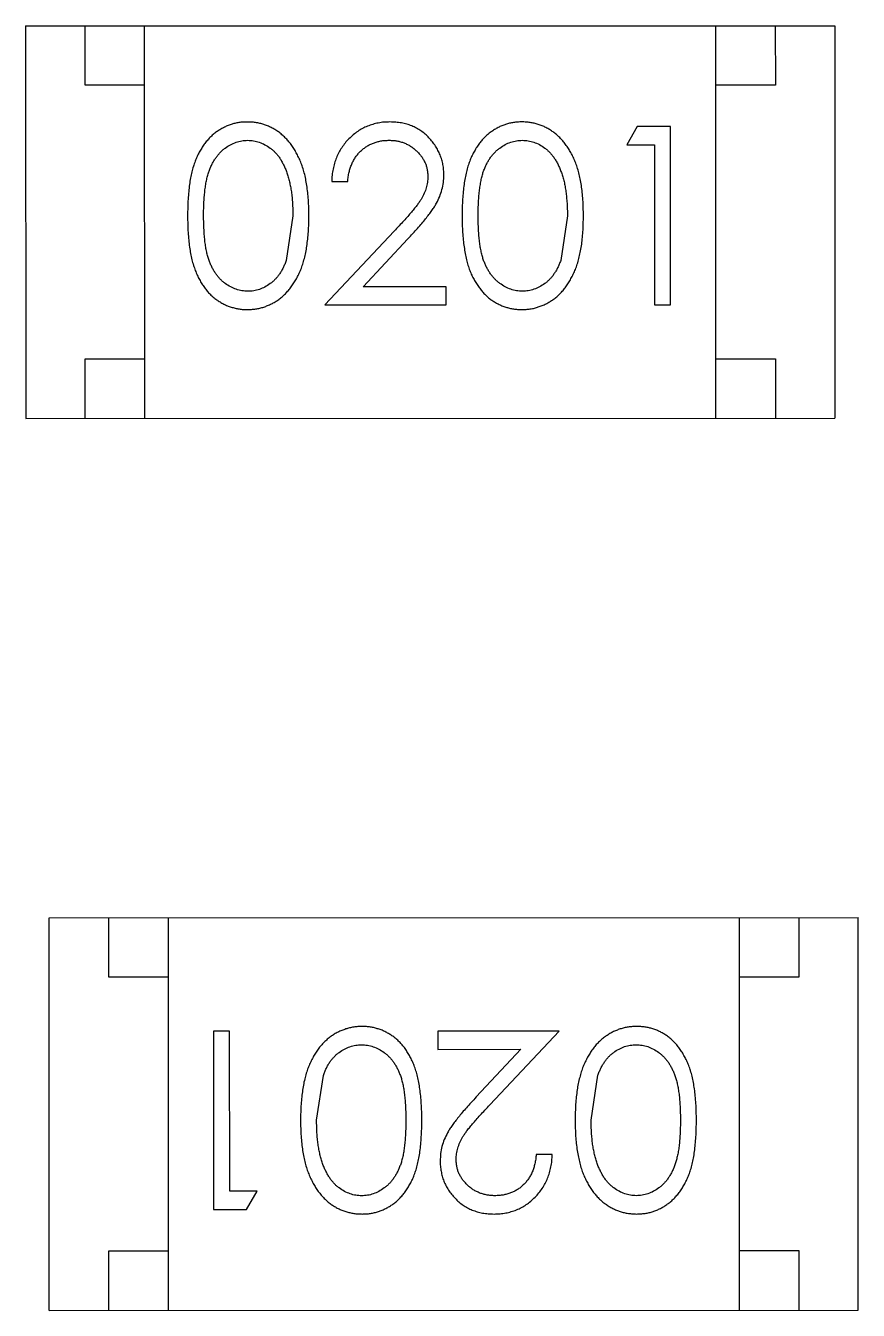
# Model space of a CAD drawing. Header units: inches. Extents: x -29 to 164, y -51 to 83.
# Drawn here: x 25.109 to 25.809, y 14.761 to 15.841 of the extents above; entities that cross this region are included whole.
import ezdxf

# ---------------------------------------------------------------- set-up
doc = ezdxf.new("R2010")
doc.units = ezdxf.units.IN
doc.header["$LTSCALE"] = 1.21
doc.header["$MEASUREMENT"] = 0
doc.layers.get('0').update_dxf_attribs({"linetype": 'CONTINUOUS'})

msp = doc.modelspace()

# ---------------------------------------------------------------- linework, layer by layer
at = {"color": 7, "linetype": 'Continuous'}
for p, q in [((25.1093, 15.8412), (25.7893, 15.8413)), ((25.1093, 15.8412), (25.1094, 15.5112)), ((25.1594, 15.7912), (25.1593, 15.8412)), ((25.2094, 15.5112), (25.2093, 15.8412)), ((25.6894, 15.5113), (25.6893, 15.8413)), ((25.7393, 15.8413), (25.7394, 15.7913)), ((25.7893, 15.8413), (25.7894, 15.5113)), ((25.2094, 15.7912), (25.1594, 15.7912)), ((25.7394, 15.7913), (25.6894, 15.7913)), ((25.6234, 15.7566), (25.6146, 15.7412)), ((25.6512, 15.7566), (25.6234, 15.7566)), ((25.6512, 15.6066), (25.6512, 15.7566)), ((25.6146, 15.7412), (25.6377, 15.7412)), ((25.6377, 15.7412), (25.6377, 15.6066)), ((25.3666, 15.7104), (25.38, 15.7104)), ((25.3339, 15.6815), (25.3282, 15.6438)), ((25.5646, 15.6815), (25.559, 15.6438)), ((25.419, 15.6686), (25.3608, 15.6065)), ((25.3929, 15.6219), (25.4305, 15.662)), ((25.4627, 15.6219), (25.3929, 15.6219)), ((25.4627, 15.6065), (25.4627, 15.6219)), ((25.3608, 15.6065), (25.4627, 15.6065)), ((25.6377, 15.6066), (25.6512, 15.6066)), ((25.1594, 15.5112), (25.1594, 15.5612)), ((25.1594, 15.5612), (25.2094, 15.5612)), ((25.6894, 15.5613), (25.7394, 15.5613)), ((25.7394, 15.5613), (25.7394, 15.5113)), ((25.1094, 15.5112), (25.7894, 15.5113)), ((25.1291, 15.0913), (25.8091, 15.0915)), ((25.1291, 14.7613), (25.1291, 15.0913)), ((25.1791, 15.0413), (25.1791, 15.0913)), ((25.2291, 15.0914), (25.2291, 14.7614)), ((25.7091, 15.0915), (25.7091, 14.7615)), ((25.7591, 15.0915), (25.7591, 15.0415)), ((25.8091, 14.7615), (25.8091, 15.0915)), ((25.2291, 15.0414), (25.1791, 15.0413)), ((25.7591, 15.0415), (25.7091, 15.0415)), ((25.2673, 14.9961), (25.2673, 14.8461)), ((25.2807, 14.9961), (25.2673, 14.9961)), ((25.2808, 14.8615), (25.2807, 14.9961)), ((25.4557, 14.9961), (25.4557, 14.9807)), ((25.5577, 14.9961), (25.4557, 14.9961)), ((25.4995, 14.9341), (25.5577, 14.9961)), ((25.4557, 14.9807), (25.5255, 14.9808)), ((25.5255, 14.9808), (25.488, 14.9407)), ((25.3538, 14.9211), (25.3595, 14.9588)), ((25.5846, 14.9211), (25.5903, 14.9589)), ((25.5519, 14.8923), (25.5384, 14.8923)), ((25.3038, 14.8615), (25.2808, 14.8615)), ((25.295, 14.8461), (25.3038, 14.8615)), ((25.2673, 14.8461), (25.295, 14.8461)), ((25.1791, 14.8113), (25.2291, 14.8114)), ((25.1791, 14.7613), (25.1791, 14.8113)), ((25.7091, 14.8115), (25.7591, 14.8115)), ((25.7591, 14.8115), (25.7591, 14.7615)), ((25.1291, 14.7613), (25.8091, 14.7615))]:
    msp.add_line(p, q, dxfattribs=at)
for points, knots in [([(25.2955, 15.7603), (25.2944, 15.7603), (25.292, 15.7603), (25.2886, 15.7599), (25.2852, 15.7592), (25.2819, 15.7583), (25.2787, 15.7571), (25.2756, 15.7556), (25.2726, 15.7539), (25.2696, 15.752), (25.2668, 15.7498), (25.2641, 15.7473), (25.2617, 15.7446), (25.2593, 15.7416), (25.2572, 15.7384), (25.2552, 15.735), (25.2533, 15.7313), (25.2517, 15.7273), (25.2502, 15.723), (25.2489, 15.7183), (25.2478, 15.7132), (25.2469, 15.7076), (25.2463, 15.7017), (25.2458, 15.6953), (25.2455, 15.6885), (25.2454, 15.6838), (25.2454, 15.6814)], [0, 0, 0, 0, 0.033742, 0.066533, 0.099153, 0.13154, 0.164087, 0.196563, 0.229707, 0.263315, 0.297504, 0.331686, 0.366482, 0.4021, 0.438958, 0.476748, 0.515985, 0.556589, 0.599519, 0.645765, 0.695487, 0.748721, 0.805687, 0.866754, 0.931405, 1, 1, 1, 1]), ([(25.3473, 15.6814), (25.3473, 15.6837), (25.3473, 15.6882), (25.347, 15.6948), (25.3464, 15.701), (25.3457, 15.7069), (25.3447, 15.7123), (25.3436, 15.7175), (25.3421, 15.7222), (25.3406, 15.7266), (25.3387, 15.7307), (25.3368, 15.7345), (25.3347, 15.7381), (25.3325, 15.7414), (25.33, 15.7444), (25.3275, 15.7472), (25.3248, 15.7497), (25.3219, 15.752), (25.3189, 15.754), (25.3158, 15.7557), (25.3126, 15.7571), (25.3094, 15.7583), (25.306, 15.7592), (25.3026, 15.7599), (25.2991, 15.7603), (25.2967, 15.7603), (25.2955, 15.7603)], [0, 0, 0, 0, 0.065278, 0.127205, 0.186168, 0.241675, 0.294115, 0.343609, 0.390387, 0.434463, 0.476646, 0.517002, 0.555936, 0.593716, 0.630057, 0.665601, 0.700745, 0.734917, 0.768681, 0.802087, 0.834849, 0.867433, 0.900138, 0.932806, 0.966212, 1, 1, 1, 1]), ([(25.4155, 15.7604), (25.4138, 15.7603), (25.4105, 15.7603), (25.4057, 15.7596), (25.401, 15.7584), (25.3966, 15.7569), (25.3924, 15.7549), (25.3884, 15.7525), (25.3846, 15.7496), (25.381, 15.7463), (25.3777, 15.7427), (25.3749, 15.7388), (25.3724, 15.7347), (25.3704, 15.7303), (25.3688, 15.7256), (25.3676, 15.7208), (25.3668, 15.7156), (25.3666, 15.7121), (25.3666, 15.7104)], [0, 0, 0, 0, 0.06445, 0.126725, 0.187421, 0.247417, 0.306749, 0.366595, 0.427749, 0.490235, 0.553031, 0.614805, 0.676505, 0.738096, 0.801021, 0.864897, 0.931209, 1, 1, 1, 1]), ([(25.4608, 15.7158), (25.4607, 15.7173), (25.4607, 15.7202), (25.4601, 15.7245), (25.4591, 15.7286), (25.4577, 15.7327), (25.4559, 15.7365), (25.4538, 15.7402), (25.4512, 15.7438), (25.4483, 15.7471), (25.4451, 15.7503), (25.4415, 15.7529), (25.4378, 15.7552), (25.4338, 15.7572), (25.4296, 15.7586), (25.4251, 15.7596), (25.4203, 15.7602), (25.4171, 15.7603), (25.4155, 15.7604)], [0, 0, 0, 0, 0.06271, 0.123347, 0.183401, 0.242828, 0.302097, 0.36242, 0.423725, 0.487032, 0.550491, 0.612709, 0.674265, 0.73617, 0.799211, 0.863483, 0.930525, 1, 1, 1, 1]), ([(25.5263, 15.7604), (25.5251, 15.7604), (25.5228, 15.7603), (25.5193, 15.7599), (25.516, 15.7593), (25.5127, 15.7583), (25.5095, 15.7572), (25.5064, 15.7557), (25.5033, 15.754), (25.5004, 15.752), (25.4976, 15.7498), (25.4949, 15.7474), (25.4924, 15.7446), (25.4901, 15.7417), (25.488, 15.7385), (25.4859, 15.735), (25.4841, 15.7313), (25.4824, 15.7274), (25.481, 15.7231), (25.4797, 15.7184), (25.4786, 15.7132), (25.4777, 15.7077), (25.477, 15.7017), (25.4765, 15.6953), (25.4762, 15.6885), (25.4762, 15.6839), (25.4762, 15.6815)], [0, 0, 0, 0, 0.033742, 0.066533, 0.099153, 0.13154, 0.164087, 0.196563, 0.229707, 0.263315, 0.297504, 0.331686, 0.366482, 0.4021, 0.438958, 0.476748, 0.515985, 0.556589, 0.599519, 0.645765, 0.695487, 0.748721, 0.805687, 0.866754, 0.931405, 1, 1, 1, 1]), ([(25.5781, 15.6815), (25.5781, 15.6838), (25.578, 15.6883), (25.5777, 15.6949), (25.5772, 15.7011), (25.5764, 15.7069), (25.5755, 15.7124), (25.5743, 15.7175), (25.5729, 15.7222), (25.5713, 15.7267), (25.5695, 15.7308), (25.5676, 15.7346), (25.5655, 15.7381), (25.5632, 15.7415), (25.5608, 15.7445), (25.5582, 15.7473), (25.5555, 15.7498), (25.5526, 15.752), (25.5497, 15.754), (25.5466, 15.7557), (25.5434, 15.7572), (25.5401, 15.7583), (25.5368, 15.7593), (25.5334, 15.7599), (25.5299, 15.7603), (25.5275, 15.7604), (25.5263, 15.7604)], [0, 0, 0, 0, 0.065278, 0.127205, 0.186168, 0.241675, 0.294115, 0.343609, 0.390387, 0.434463, 0.476646, 0.517002, 0.555936, 0.593716, 0.630057, 0.665601, 0.700745, 0.734917, 0.768681, 0.802087, 0.834849, 0.867433, 0.900138, 0.932806, 0.966212, 1, 1, 1, 1]), ([(25.2589, 15.6815), (25.2589, 15.6835), (25.2589, 15.6874), (25.2591, 15.6931), (25.2595, 15.6983), (25.26, 15.7032), (25.2606, 15.7078), (25.2614, 15.7119), (25.2623, 15.7157), (25.2634, 15.7191), (25.2647, 15.7222), (25.266, 15.7251), (25.2675, 15.7278), (25.2692, 15.7303), (25.2709, 15.7326), (25.2728, 15.7348), (25.2748, 15.7367), (25.2777, 15.739), (25.2814, 15.7413), (25.2861, 15.7435), (25.291, 15.7447), (25.2943, 15.7449), (25.296, 15.745)], [0, 0, 0, 0, 0.073302, 0.142286, 0.206253, 0.266017, 0.321612, 0.372532, 0.419497, 0.462398, 0.502825, 0.541489, 0.579034, 0.615143, 0.650298, 0.684912, 0.718701, 0.752189, 0.817245, 0.879117, 0.939613, 1, 1, 1, 1]), ([(25.296, 15.745), (25.2976, 15.7449), (25.3009, 15.7447), (25.3058, 15.7435), (25.3104, 15.7413), (25.3142, 15.739), (25.3171, 15.7367), (25.3191, 15.7347), (25.3211, 15.7325), (25.3229, 15.73), (25.3245, 15.7273), (25.3261, 15.7243), (25.3276, 15.7211), (25.3289, 15.7177), (25.33, 15.714), (25.3311, 15.7101), (25.3319, 15.706), (25.3327, 15.7016), (25.3332, 15.6969), (25.3336, 15.692), (25.3338, 15.6868), (25.3339, 15.6833), (25.3339, 15.6815)], [0, 0, 0, 0, 0.059689, 0.119507, 0.181075, 0.246162, 0.279894, 0.314468, 0.350403, 0.387474, 0.426147, 0.466624, 0.508745, 0.553328, 0.600058, 0.649177, 0.700552, 0.754894, 0.811825, 0.871514, 0.934319, 1, 1, 1, 1]), ([(25.38, 15.7104), (25.3801, 15.7117), (25.3804, 15.7143), (25.3811, 15.7181), (25.3821, 15.7216), (25.3833, 15.7249), (25.3848, 15.728), (25.3866, 15.7309), (25.3886, 15.7335), (25.3908, 15.7359), (25.3933, 15.738), (25.3959, 15.7399), (25.3987, 15.7415), (25.4016, 15.7427), (25.4047, 15.7437), (25.4079, 15.7445), (25.4113, 15.7449), (25.4136, 15.7449), (25.4148, 15.745)], [0, 0, 0, 0, 0.073648, 0.143686, 0.210962, 0.275557, 0.338064, 0.399311, 0.4594, 0.51934, 0.579024, 0.637809, 0.695959, 0.754122, 0.813113, 0.873453, 0.935561, 1, 1, 1, 1]), ([(25.4148, 15.745), (25.4159, 15.7449), (25.4181, 15.7449), (25.4213, 15.7445), (25.4244, 15.7438), (25.4274, 15.7428), (25.4302, 15.7415), (25.4329, 15.74), (25.4355, 15.7381), (25.4379, 15.736), (25.4401, 15.7338), (25.442, 15.7313), (25.4437, 15.7288), (25.445, 15.7262), (25.4461, 15.7234), (25.4468, 15.7206), (25.4472, 15.7176), (25.4473, 15.7156), (25.4473, 15.7146)], [0, 0, 0, 0, 0.068027, 0.133505, 0.19695, 0.26027, 0.322741, 0.384982, 0.448465, 0.513424, 0.578224, 0.640011, 0.700094, 0.760067, 0.819012, 0.877878, 0.938035, 1, 1, 1, 1]), ([(25.4896, 15.6815), (25.4896, 15.6835), (25.4897, 15.6875), (25.4899, 15.6931), (25.4903, 15.6984), (25.4908, 15.7033), (25.4914, 15.7078), (25.4922, 15.712), (25.4931, 15.7157), (25.4942, 15.7191), (25.4954, 15.7222), (25.4968, 15.7252), (25.4983, 15.7279), (25.4999, 15.7304), (25.5017, 15.7327), (25.5036, 15.7348), (25.5056, 15.7368), (25.5084, 15.739), (25.5122, 15.7414), (25.5169, 15.7435), (25.5218, 15.7447), (25.5251, 15.7449), (25.5268, 15.745)], [0, 0, 0, 0, 0.073302, 0.142286, 0.206253, 0.266017, 0.321612, 0.372532, 0.419497, 0.462398, 0.502825, 0.541489, 0.579034, 0.615143, 0.650298, 0.684912, 0.718701, 0.752189, 0.817245, 0.879117, 0.939613, 1, 1, 1, 1]), ([(25.5268, 15.745), (25.5284, 15.7449), (25.5317, 15.7447), (25.5365, 15.7435), (25.5412, 15.7414), (25.545, 15.739), (25.5478, 15.7367), (25.5499, 15.7347), (25.5518, 15.7325), (25.5536, 15.73), (25.5553, 15.7273), (25.5569, 15.7244), (25.5583, 15.7212), (25.5596, 15.7178), (25.5608, 15.7141), (25.5619, 15.7102), (25.5627, 15.706), (25.5634, 15.7016), (25.5639, 15.6969), (25.5644, 15.692), (25.5646, 15.6869), (25.5646, 15.6834), (25.5646, 15.6815)], [0, 0, 0, 0, 0.059689, 0.119507, 0.181075, 0.246162, 0.279894, 0.314468, 0.350403, 0.387474, 0.426147, 0.466624, 0.508745, 0.553328, 0.600058, 0.649177, 0.700552, 0.754894, 0.811825, 0.871514, 0.934319, 1, 1, 1, 1]), ([(25.4473, 15.7146), (25.4473, 15.7129), (25.4471, 15.7097), (25.4461, 15.7049), (25.4444, 15.7003), (25.4424, 15.6965), (25.4404, 15.6933), (25.4385, 15.6907), (25.4361, 15.6877), (25.4335, 15.6844), (25.4304, 15.6809), (25.427, 15.6771), (25.4231, 15.6729), (25.4204, 15.6701), (25.419, 15.6686)], [0, 0, 0, 0, 0.088014, 0.174976, 0.2638, 0.355443, 0.406413, 0.465519, 0.533076, 0.609353, 0.693899, 0.787171, 0.889197, 1, 1, 1, 1]), ([(25.4305, 15.662), (25.4319, 15.6635), (25.4347, 15.6665), (25.4386, 15.6708), (25.4422, 15.675), (25.4454, 15.6788), (25.4482, 15.6825), (25.4507, 15.6858), (25.4528, 15.689), (25.4551, 15.6928), (25.4574, 15.6976), (25.4593, 15.7035), (25.4606, 15.7095), (25.4607, 15.7137), (25.4608, 15.7158)], [0, 0, 0, 0, 0.09953, 0.192079, 0.277712, 0.357454, 0.429648, 0.495771, 0.555538, 0.608657, 0.707578, 0.804328, 0.901298, 1, 1, 1, 1]), ([(25.2454, 15.6814), (25.2454, 15.679), (25.2455, 15.6744), (25.2458, 15.6676), (25.2463, 15.6613), (25.247, 15.6553), (25.2479, 15.6498), (25.2489, 15.6447), (25.2503, 15.6399), (25.2518, 15.6356), (25.2535, 15.6316), (25.2553, 15.6279), (25.2573, 15.6244), (25.2595, 15.6212), (25.2618, 15.6182), (25.2643, 15.6155), (25.267, 15.6131), (25.2697, 15.6109), (25.2727, 15.609), (25.2757, 15.6073), (25.2788, 15.6058), (25.282, 15.6047), (25.2853, 15.6038), (25.2886, 15.6031), (25.2921, 15.6027), (25.2944, 15.6027), (25.2956, 15.6026)], [0, 0, 0, 0, 0.068113, 0.132564, 0.193427, 0.250218, 0.303569, 0.353576, 0.400235, 0.443586, 0.484619, 0.524292, 0.56238, 0.599049, 0.63494, 0.669782, 0.704009, 0.737842, 0.771098, 0.803896, 0.836415, 0.868639, 0.900715, 0.933378, 0.966213, 1, 1, 1, 1]), ([(25.296, 15.618), (25.2944, 15.6181), (25.2911, 15.6183), (25.2862, 15.6196), (25.2815, 15.6216), (25.2777, 15.624), (25.2748, 15.6263), (25.2728, 15.6282), (25.2709, 15.6304), (25.2691, 15.6327), (25.2675, 15.6352), (25.266, 15.6379), (25.2647, 15.6408), (25.2634, 15.6439), (25.2623, 15.6474), (25.2614, 15.6511), (25.2606, 15.6553), (25.26, 15.6598), (25.2595, 15.6647), (25.2592, 15.6699), (25.2589, 15.6756), (25.2589, 15.6795), (25.2589, 15.6815)], [0, 0, 0, 0, 0.060034, 0.120278, 0.182348, 0.247919, 0.281641, 0.315701, 0.350322, 0.385703, 0.421819, 0.459196, 0.497866, 0.538301, 0.58121, 0.628183, 0.679403, 0.734699, 0.794074, 0.858416, 0.927049, 1, 1, 1, 1]), ([(25.2956, 15.6026), (25.2968, 15.6027), (25.2991, 15.6027), (25.3027, 15.6032), (25.3061, 15.6038), (25.3094, 15.6047), (25.3127, 15.606), (25.3159, 15.6074), (25.319, 15.6091), (25.322, 15.6111), (25.3249, 15.6134), (25.3276, 15.6159), (25.3302, 15.6187), (25.3326, 15.6217), (25.3349, 15.625), (25.3369, 15.6286), (25.3389, 15.6324), (25.3407, 15.6365), (25.3423, 15.6409), (25.3436, 15.6456), (25.3448, 15.6507), (25.3457, 15.6561), (25.3464, 15.662), (25.347, 15.6681), (25.3473, 15.6747), (25.3473, 15.6791), (25.3473, 15.6814)], [0, 0, 0, 0, 0.033824, 0.067298, 0.10028, 0.133019, 0.165736, 0.198792, 0.232372, 0.266409, 0.301016, 0.336196, 0.371972, 0.408574, 0.446394, 0.485225, 0.525372, 0.567224, 0.611081, 0.65775, 0.70702, 0.759235, 0.814484, 0.873227, 0.934937, 1, 1, 1, 1]), ([(25.4762, 15.6815), (25.4762, 15.6791), (25.4762, 15.6744), (25.4765, 15.6677), (25.477, 15.6613), (25.4778, 15.6554), (25.4787, 15.6498), (25.4797, 15.6447), (25.481, 15.64), (25.4825, 15.6356), (25.4842, 15.6316), (25.4861, 15.6279), (25.4881, 15.6245), (25.4903, 15.6213), (25.4926, 15.6183), (25.4951, 15.6156), (25.4977, 15.6131), (25.5005, 15.6109), (25.5034, 15.609), (25.5065, 15.6073), (25.5095, 15.6059), (25.5128, 15.6047), (25.516, 15.6038), (25.5194, 15.6032), (25.5228, 15.6028), (25.5252, 15.6027), (25.5263, 15.6027)], [0, 0, 0, 0, 0.068113, 0.132564, 0.193427, 0.250218, 0.303569, 0.353576, 0.400235, 0.443586, 0.484619, 0.524292, 0.56238, 0.599049, 0.63494, 0.669782, 0.704009, 0.737842, 0.771098, 0.803896, 0.836415, 0.868639, 0.900715, 0.933378, 0.966213, 1, 1, 1, 1]), ([(25.5268, 15.6181), (25.5251, 15.6182), (25.5218, 15.6183), (25.517, 15.6196), (25.5122, 15.6217), (25.5085, 15.6241), (25.5056, 15.6264), (25.5036, 15.6283), (25.5017, 15.6304), (25.4999, 15.6328), (25.4983, 15.6353), (25.4968, 15.638), (25.4954, 15.6409), (25.4942, 15.644), (25.4931, 15.6474), (25.4922, 15.6512), (25.4914, 15.6553), (25.4907, 15.6598), (25.4903, 15.6647), (25.4899, 15.67), (25.4897, 15.6756), (25.4896, 15.6795), (25.4896, 15.6815)], [0, 0, 0, 0, 0.060034, 0.120278, 0.182348, 0.247919, 0.281641, 0.315701, 0.350322, 0.385703, 0.421819, 0.459196, 0.497866, 0.538301, 0.58121, 0.628183, 0.679403, 0.734699, 0.794074, 0.858416, 0.927049, 1, 1, 1, 1]), ([(25.5263, 15.6027), (25.5275, 15.6027), (25.5299, 15.6027), (25.5334, 15.6032), (25.5369, 15.6038), (25.5402, 15.6048), (25.5435, 15.606), (25.5467, 15.6074), (25.5498, 15.6092), (25.5528, 15.6112), (25.5557, 15.6134), (25.5584, 15.616), (25.561, 15.6187), (25.5634, 15.6218), (25.5656, 15.6251), (25.5677, 15.6287), (25.5696, 15.6325), (25.5714, 15.6365), (25.573, 15.6409), (25.5744, 15.6457), (25.5755, 15.6508), (25.5765, 15.6562), (25.5772, 15.662), (25.5777, 15.6682), (25.578, 15.6747), (25.5781, 15.6792), (25.5781, 15.6815)], [0, 0, 0, 0, 0.033824, 0.067298, 0.10028, 0.133019, 0.165736, 0.198792, 0.232372, 0.266409, 0.301016, 0.336196, 0.371972, 0.408574, 0.446394, 0.485225, 0.525372, 0.567224, 0.611081, 0.65775, 0.70702, 0.759235, 0.814484, 0.873227, 0.934937, 1, 1, 1, 1]), ([(25.3282, 15.6438), (25.3278, 15.6427), (25.3271, 15.6407), (25.3257, 15.6378), (25.3243, 15.635), (25.3227, 15.6325), (25.3209, 15.6302), (25.3191, 15.6281), (25.3171, 15.6261), (25.3142, 15.6239), (25.3106, 15.6215), (25.3059, 15.6196), (25.301, 15.6182), (25.2977, 15.6181), (25.296, 15.618)], [0, 0, 0, 0, 0.075949, 0.148549, 0.218996, 0.286119, 0.351826, 0.416074, 0.478265, 0.540325, 0.660405, 0.774606, 0.887187, 1, 1, 1, 1]), ([(25.559, 15.6438), (25.5586, 15.6428), (25.5578, 15.6407), (25.5565, 15.6378), (25.555, 15.6351), (25.5534, 15.6326), (25.5517, 15.6303), (25.5498, 15.6281), (25.5478, 15.6262), (25.545, 15.624), (25.5413, 15.6216), (25.5366, 15.6196), (25.5318, 15.6183), (25.5285, 15.6181), (25.5268, 15.6181)], [0, 0, 0, 0, 0.075949, 0.148549, 0.218996, 0.286119, 0.351826, 0.416074, 0.478265, 0.540325, 0.660405, 0.774606, 0.887187, 1, 1, 1, 1]), ([(25.3921, 15), (25.3909, 14.9999), (25.3886, 14.9999), (25.385, 14.9994), (25.3816, 14.9988), (25.3783, 14.9979), (25.375, 14.9966), (25.3718, 14.9952), (25.3687, 14.9935), (25.3657, 14.9915), (25.3628, 14.9892), (25.3601, 14.9867), (25.3575, 14.9839), (25.3551, 14.9809), (25.3528, 14.9776), (25.3508, 14.974), (25.3488, 14.9702), (25.3471, 14.9661), (25.3454, 14.9617), (25.3441, 14.957), (25.3429, 14.9519), (25.342, 14.9464), (25.3413, 14.9406), (25.3407, 14.9345), (25.3404, 14.9279), (25.3404, 14.9235), (25.3404, 14.9212)], [0, 0, 0, 0, 0.033824, 0.067298, 0.10028, 0.133019, 0.165736, 0.198792, 0.232372, 0.266409, 0.301016, 0.336196, 0.371972, 0.408574, 0.446394, 0.485225, 0.525372, 0.567224, 0.611081, 0.65775, 0.70702, 0.759235, 0.814484, 0.873227, 0.934937, 1, 1, 1, 1]), ([(25.4423, 14.9212), (25.4423, 14.9236), (25.4422, 14.9282), (25.4419, 14.935), (25.4414, 14.9413), (25.4407, 14.9473), (25.4398, 14.9528), (25.4388, 14.9579), (25.4374, 14.9627), (25.4359, 14.967), (25.4342, 14.971), (25.4324, 14.9747), (25.4304, 14.9782), (25.4282, 14.9814), (25.4259, 14.9844), (25.4234, 14.9871), (25.4207, 14.9895), (25.418, 14.9917), (25.415, 14.9936), (25.412, 14.9953), (25.4089, 14.9968), (25.4057, 14.9979), (25.4024, 14.9988), (25.3991, 14.9995), (25.3956, 14.9999), (25.3933, 14.9999), (25.3921, 15)], [0, 0, 0, 0, 0.068113, 0.132564, 0.193427, 0.250218, 0.303569, 0.353576, 0.400235, 0.443586, 0.484619, 0.524292, 0.56238, 0.599049, 0.63494, 0.669782, 0.704009, 0.737842, 0.771098, 0.803896, 0.836415, 0.868639, 0.900715, 0.933378, 0.966213, 1, 1, 1, 1]), ([(25.6229, 15), (25.6217, 15), (25.6193, 14.9999), (25.6158, 14.9995), (25.6124, 14.9988), (25.609, 14.9979), (25.6058, 14.9967), (25.6026, 14.9953), (25.5995, 14.9935), (25.5965, 14.9915), (25.5936, 14.9893), (25.5908, 14.9867), (25.5882, 14.984), (25.5858, 14.9809), (25.5836, 14.9776), (25.5815, 14.974), (25.5796, 14.9702), (25.5778, 14.9662), (25.5762, 14.9618), (25.5749, 14.957), (25.5737, 14.9519), (25.5727, 14.9465), (25.5721, 14.9407), (25.5715, 14.9345), (25.5712, 14.928), (25.5712, 14.9235), (25.5711, 14.9212)], [0, 0, 0, 0, 0.033824, 0.067298, 0.10028, 0.133019, 0.165736, 0.198792, 0.232372, 0.266409, 0.301016, 0.336196, 0.371972, 0.408574, 0.446394, 0.485225, 0.525372, 0.567224, 0.611081, 0.65775, 0.70702, 0.759235, 0.814484, 0.873227, 0.934937, 1, 1, 1, 1]), ([(25.6731, 14.9212), (25.673, 14.9236), (25.673, 14.9283), (25.6727, 14.935), (25.6722, 14.9414), (25.6715, 14.9473), (25.6706, 14.9528), (25.6695, 14.958), (25.6682, 14.9627), (25.6667, 14.9671), (25.665, 14.9711), (25.6631, 14.9748), (25.6611, 14.9782), (25.6589, 14.9814), (25.6566, 14.9844), (25.6542, 14.9871), (25.6515, 14.9896), (25.6487, 14.9918), (25.6458, 14.9937), (25.6428, 14.9954), (25.6397, 14.9968), (25.6365, 14.998), (25.6332, 14.9989), (25.6299, 14.9995), (25.6264, 14.9999), (25.6241, 15), (25.6229, 15)], [0, 0, 0, 0, 0.068113, 0.132564, 0.193427, 0.250218, 0.303569, 0.353576, 0.400235, 0.443586, 0.484619, 0.524292, 0.56238, 0.599049, 0.63494, 0.669782, 0.704009, 0.737842, 0.771098, 0.803896, 0.836415, 0.868639, 0.900715, 0.933378, 0.966213, 1, 1, 1, 1]), ([(25.3595, 14.9588), (25.3599, 14.9599), (25.3606, 14.9619), (25.362, 14.9648), (25.3634, 14.9676), (25.365, 14.9701), (25.3668, 14.9724), (25.3686, 14.9745), (25.3706, 14.9765), (25.3735, 14.9787), (25.3771, 14.981), (25.3818, 14.983), (25.3867, 14.9844), (25.39, 14.9845), (25.3917, 14.9846)], [0, 0, 0, 0, 0.075949, 0.148549, 0.218996, 0.286119, 0.351826, 0.416074, 0.478265, 0.540325, 0.660405, 0.774606, 0.887187, 1, 1, 1, 1]), ([(25.3917, 14.9846), (25.3933, 14.9845), (25.3966, 14.9843), (25.4015, 14.983), (25.4062, 14.9809), (25.41, 14.9786), (25.4129, 14.9763), (25.4149, 14.9743), (25.4168, 14.9722), (25.4186, 14.9699), (25.4202, 14.9674), (25.4217, 14.9647), (25.423, 14.9618), (25.4243, 14.9587), (25.4254, 14.9552), (25.4263, 14.9515), (25.4271, 14.9473), (25.4277, 14.9428), (25.4282, 14.9379), (25.4286, 14.9327), (25.4288, 14.927), (25.4288, 14.9231), (25.4288, 14.9211)], [0, 0, 0, 0, 0.060034, 0.120278, 0.182348, 0.247919, 0.281641, 0.315701, 0.350322, 0.385703, 0.421819, 0.459196, 0.497866, 0.538301, 0.58121, 0.628183, 0.679403, 0.734699, 0.794074, 0.858416, 0.927049, 1, 1, 1, 1]), ([(25.5903, 14.9589), (25.5907, 14.9599), (25.5914, 14.962), (25.5927, 14.9649), (25.5942, 14.9676), (25.5958, 14.9701), (25.5976, 14.9724), (25.5994, 14.9746), (25.6014, 14.9765), (25.6042, 14.9787), (25.6079, 14.9811), (25.6126, 14.9831), (25.6175, 14.9844), (25.6208, 14.9845), (25.6224, 14.9846)], [0, 0, 0, 0, 0.075949, 0.148549, 0.218996, 0.286119, 0.351826, 0.416074, 0.478265, 0.540325, 0.660405, 0.774606, 0.887187, 1, 1, 1, 1]), ([(25.6224, 14.9846), (25.6241, 14.9845), (25.6274, 14.9844), (25.6323, 14.9831), (25.637, 14.981), (25.6408, 14.9786), (25.6436, 14.9763), (25.6457, 14.9744), (25.6476, 14.9722), (25.6494, 14.9699), (25.651, 14.9674), (25.6524, 14.9647), (25.6538, 14.9618), (25.6551, 14.9587), (25.6561, 14.9553), (25.6571, 14.9515), (25.6578, 14.9474), (25.6585, 14.9429), (25.659, 14.938), (25.6593, 14.9327), (25.6596, 14.9271), (25.6596, 14.9232), (25.6596, 14.9212)], [0, 0, 0, 0, 0.060034, 0.120278, 0.182348, 0.247919, 0.281641, 0.315701, 0.350322, 0.385703, 0.421819, 0.459196, 0.497866, 0.538301, 0.58121, 0.628183, 0.679403, 0.734699, 0.794074, 0.858416, 0.927049, 1, 1, 1, 1]), ([(25.488, 14.9407), (25.4866, 14.9391), (25.4838, 14.9362), (25.4799, 14.9318), (25.4763, 14.9277), (25.4731, 14.9238), (25.4703, 14.9202), (25.4678, 14.9168), (25.4657, 14.9137), (25.4634, 14.9098), (25.461, 14.9051), (25.4591, 14.8992), (25.4579, 14.8931), (25.4578, 14.889), (25.4577, 14.8869)], [0, 0, 0, 0, 0.09953, 0.192079, 0.277712, 0.357454, 0.429648, 0.495771, 0.555538, 0.608657, 0.707578, 0.804328, 0.901298, 1, 1, 1, 1]), ([(25.4711, 14.8881), (25.4712, 14.8897), (25.4713, 14.8929), (25.4724, 14.8977), (25.4741, 14.9024), (25.476, 14.9062), (25.4781, 14.9093), (25.48, 14.912), (25.4823, 14.9149), (25.485, 14.9182), (25.4881, 14.9217), (25.4915, 14.9256), (25.4954, 14.9297), (25.4981, 14.9326), (25.4995, 14.9341)], [0, 0, 0, 0, 0.088014, 0.174976, 0.2638, 0.355443, 0.406413, 0.465519, 0.533076, 0.609353, 0.693899, 0.787171, 0.889197, 1, 1, 1, 1]), ([(25.3404, 14.9212), (25.3404, 14.9189), (25.3404, 14.9144), (25.3407, 14.9078), (25.3413, 14.9016), (25.342, 14.8957), (25.343, 14.8903), (25.3441, 14.8851), (25.3456, 14.8804), (25.3471, 14.876), (25.349, 14.8719), (25.3509, 14.8681), (25.353, 14.8645), (25.3552, 14.8612), (25.3577, 14.8582), (25.3602, 14.8554), (25.3629, 14.8529), (25.3658, 14.8506), (25.3688, 14.8486), (25.3719, 14.8469), (25.3751, 14.8455), (25.3783, 14.8443), (25.3817, 14.8434), (25.3851, 14.8427), (25.3886, 14.8423), (25.391, 14.8423), (25.3922, 14.8423)], [0, 0, 0, 0, 0.065278, 0.127205, 0.186168, 0.241675, 0.294115, 0.343609, 0.390387, 0.434463, 0.476646, 0.517002, 0.555936, 0.593716, 0.630057, 0.665601, 0.700745, 0.734917, 0.768681, 0.802087, 0.834849, 0.867433, 0.900138, 0.932806, 0.966212, 1, 1, 1, 1]), ([(25.3917, 14.8576), (25.3901, 14.8577), (25.3868, 14.8579), (25.3819, 14.8591), (25.3773, 14.8613), (25.3735, 14.8636), (25.3706, 14.8659), (25.3686, 14.8679), (25.3666, 14.8701), (25.3648, 14.8726), (25.3632, 14.8753), (25.3616, 14.8783), (25.3601, 14.8815), (25.3588, 14.8849), (25.3577, 14.8886), (25.3566, 14.8925), (25.3558, 14.8966), (25.355, 14.901), (25.3545, 14.9057), (25.3541, 14.9106), (25.3539, 14.9158), (25.3539, 14.9193), (25.3538, 14.9211)], [0, 0, 0, 0, 0.059689, 0.119507, 0.181075, 0.246162, 0.279894, 0.314468, 0.350403, 0.387474, 0.426147, 0.466624, 0.508745, 0.553328, 0.600058, 0.649177, 0.700552, 0.754894, 0.811825, 0.871514, 0.934319, 1, 1, 1, 1]), ([(25.4288, 14.9211), (25.4288, 14.9191), (25.4288, 14.9152), (25.4286, 14.9095), (25.4282, 14.9043), (25.4277, 14.8994), (25.4271, 14.8948), (25.4263, 14.8907), (25.4254, 14.8869), (25.4243, 14.8835), (25.423, 14.8804), (25.4217, 14.8775), (25.4202, 14.8748), (25.4185, 14.8723), (25.4168, 14.87), (25.4149, 14.8678), (25.4129, 14.8659), (25.41, 14.8636), (25.4063, 14.8613), (25.4016, 14.8591), (25.3967, 14.8579), (25.3934, 14.8577), (25.3917, 14.8576)], [0, 0, 0, 0, 0.073302, 0.142286, 0.206253, 0.266017, 0.321612, 0.372532, 0.419497, 0.462398, 0.502825, 0.541489, 0.579034, 0.615143, 0.650298, 0.684912, 0.718701, 0.752189, 0.817245, 0.879117, 0.939613, 1, 1, 1, 1]), ([(25.3922, 14.8423), (25.3933, 14.8423), (25.3957, 14.8423), (25.3991, 14.8427), (25.4025, 14.8434), (25.4058, 14.8443), (25.409, 14.8455), (25.4121, 14.847), (25.4151, 14.8487), (25.4181, 14.8506), (25.4209, 14.8528), (25.4236, 14.8553), (25.426, 14.858), (25.4284, 14.861), (25.4305, 14.8642), (25.4325, 14.8676), (25.4344, 14.8713), (25.436, 14.8753), (25.4375, 14.8796), (25.4388, 14.8843), (25.4399, 14.8894), (25.4408, 14.895), (25.4414, 14.9009), (25.4419, 14.9073), (25.4422, 14.9141), (25.4423, 14.9188), (25.4423, 14.9212)], [0, 0, 0, 0, 0.033742, 0.066533, 0.099153, 0.13154, 0.164087, 0.196563, 0.229707, 0.263315, 0.297504, 0.331686, 0.366482, 0.4021, 0.438958, 0.476748, 0.515985, 0.556589, 0.599519, 0.645765, 0.695487, 0.748721, 0.805687, 0.866754, 0.931405, 1, 1, 1, 1]), ([(25.5711, 14.9212), (25.5712, 14.9189), (25.5712, 14.9144), (25.5715, 14.9078), (25.572, 14.9016), (25.5728, 14.8958), (25.5738, 14.8903), (25.5749, 14.8852), (25.5763, 14.8804), (25.5779, 14.876), (25.5797, 14.8719), (25.5816, 14.8681), (25.5838, 14.8646), (25.586, 14.8612), (25.5884, 14.8582), (25.591, 14.8554), (25.5937, 14.8529), (25.5966, 14.8507), (25.5996, 14.8487), (25.6027, 14.847), (25.6058, 14.8455), (25.6091, 14.8444), (25.6124, 14.8434), (25.6159, 14.8428), (25.6194, 14.8424), (25.6217, 14.8423), (25.6229, 14.8423)], [0, 0, 0, 0, 0.065278, 0.127205, 0.186168, 0.241675, 0.294115, 0.343609, 0.390387, 0.434463, 0.476646, 0.517002, 0.555936, 0.593716, 0.630057, 0.665601, 0.700745, 0.734917, 0.768681, 0.802087, 0.834849, 0.867433, 0.900138, 0.932806, 0.966212, 1, 1, 1, 1]), ([(25.6225, 14.8577), (25.6208, 14.8578), (25.6175, 14.858), (25.6127, 14.8592), (25.608, 14.8613), (25.6043, 14.8637), (25.6014, 14.866), (25.5994, 14.868), (25.5974, 14.8702), (25.5956, 14.8727), (25.5939, 14.8754), (25.5924, 14.8783), (25.5909, 14.8815), (25.5896, 14.8849), (25.5884, 14.8886), (25.5874, 14.8925), (25.5866, 14.8967), (25.5858, 14.9011), (25.5853, 14.9057), (25.5848, 14.9107), (25.5847, 14.9158), (25.5846, 14.9193), (25.5846, 14.9211)], [0, 0, 0, 0, 0.059689, 0.119507, 0.181075, 0.246162, 0.279894, 0.314468, 0.350403, 0.387474, 0.426147, 0.466624, 0.508745, 0.553328, 0.600058, 0.649177, 0.700552, 0.754894, 0.811825, 0.871514, 0.934319, 1, 1, 1, 1]), ([(25.6596, 14.9212), (25.6596, 14.9192), (25.6596, 14.9152), (25.6593, 14.9096), (25.659, 14.9043), (25.6585, 14.8994), (25.6579, 14.8949), (25.657, 14.8907), (25.6561, 14.887), (25.655, 14.8836), (25.6538, 14.8805), (25.6524, 14.8775), (25.6509, 14.8748), (25.6493, 14.8723), (25.6476, 14.87), (25.6457, 14.8679), (25.6437, 14.8659), (25.6408, 14.8637), (25.6371, 14.8613), (25.6324, 14.8592), (25.6275, 14.858), (25.6241, 14.8578), (25.6225, 14.8577)], [0, 0, 0, 0, 0.073302, 0.142286, 0.206253, 0.266017, 0.321612, 0.372532, 0.419497, 0.462398, 0.502825, 0.541489, 0.579034, 0.615143, 0.650298, 0.684912, 0.718701, 0.752189, 0.817245, 0.879117, 0.939613, 1, 1, 1, 1]), ([(25.6229, 14.8423), (25.6241, 14.8423), (25.6264, 14.8424), (25.6299, 14.8428), (25.6333, 14.8434), (25.6366, 14.8444), (25.6398, 14.8455), (25.6429, 14.847), (25.6459, 14.8487), (25.6489, 14.8507), (25.6517, 14.8529), (25.6543, 14.8553), (25.6568, 14.8581), (25.6591, 14.861), (25.6613, 14.8642), (25.6633, 14.8677), (25.6651, 14.8714), (25.6668, 14.8753), (25.6683, 14.8796), (25.6696, 14.8843), (25.6707, 14.8895), (25.6715, 14.895), (25.6722, 14.901), (25.6727, 14.9073), (25.673, 14.9142), (25.673, 14.9188), (25.6731, 14.9212)], [0, 0, 0, 0, 0.033742, 0.066533, 0.099153, 0.13154, 0.164087, 0.196563, 0.229707, 0.263315, 0.297504, 0.331686, 0.366482, 0.4021, 0.438958, 0.476748, 0.515985, 0.556589, 0.599519, 0.645765, 0.695487, 0.748721, 0.805687, 0.866754, 0.931405, 1, 1, 1, 1]), ([(25.4577, 14.8869), (25.4577, 14.8854), (25.4578, 14.8825), (25.4584, 14.8782), (25.4594, 14.874), (25.4607, 14.87), (25.4625, 14.8661), (25.4647, 14.8624), (25.4672, 14.8589), (25.4702, 14.8555), (25.4734, 14.8524), (25.4769, 14.8497), (25.4807, 14.8474), (25.4847, 14.8455), (25.4889, 14.8441), (25.4934, 14.843), (25.4981, 14.8424), (25.5014, 14.8423), (25.503, 14.8423)], [0, 0, 0, 0, 0.06271, 0.123347, 0.183401, 0.242828, 0.302097, 0.36242, 0.423725, 0.487032, 0.550491, 0.612709, 0.674265, 0.73617, 0.799211, 0.863483, 0.930525, 1, 1, 1, 1]), ([(25.5037, 14.8577), (25.5026, 14.8577), (25.5004, 14.8578), (25.4971, 14.8582), (25.494, 14.8589), (25.4911, 14.8599), (25.4882, 14.8611), (25.4855, 14.8627), (25.483, 14.8645), (25.4806, 14.8666), (25.4783, 14.8689), (25.4764, 14.8713), (25.4748, 14.8738), (25.4734, 14.8765), (25.4724, 14.8792), (25.4717, 14.8821), (25.4712, 14.885), (25.4712, 14.887), (25.4711, 14.8881)], [0, 0, 0, 0, 0.068027, 0.133505, 0.19695, 0.26027, 0.322741, 0.384982, 0.448465, 0.513424, 0.578224, 0.640011, 0.700094, 0.760067, 0.819012, 0.877878, 0.938035, 1, 1, 1, 1]), ([(25.503, 14.8423), (25.5047, 14.8423), (25.508, 14.8424), (25.5128, 14.8431), (25.5174, 14.8442), (25.5219, 14.8457), (25.5261, 14.8477), (25.5301, 14.8501), (25.5339, 14.853), (25.5375, 14.8563), (25.5407, 14.8599), (25.5436, 14.8638), (25.546, 14.868), (25.5481, 14.8724), (25.5497, 14.877), (25.5508, 14.8819), (25.5517, 14.887), (25.5518, 14.8905), (25.5519, 14.8923)], [0, 0, 0, 0, 0.06445, 0.126725, 0.187421, 0.247417, 0.306749, 0.366595, 0.427749, 0.490235, 0.553031, 0.614805, 0.676505, 0.738096, 0.801021, 0.864897, 0.931209, 1, 1, 1, 1]), ([(25.5384, 14.8923), (25.5383, 14.891), (25.5381, 14.8884), (25.5373, 14.8846), (25.5364, 14.881), (25.5352, 14.8777), (25.5336, 14.8746), (25.5319, 14.8718), (25.5299, 14.8691), (25.5276, 14.8667), (25.5252, 14.8646), (25.5226, 14.8627), (25.5198, 14.8612), (25.5169, 14.8599), (25.5138, 14.8589), (25.5105, 14.8582), (25.5072, 14.8578), (25.5049, 14.8577), (25.5037, 14.8577)], [0, 0, 0, 0, 0.073648, 0.143686, 0.210962, 0.275557, 0.338064, 0.399311, 0.4594, 0.51934, 0.579024, 0.637809, 0.695959, 0.754122, 0.813113, 0.873453, 0.935561, 1, 1, 1, 1])]:
    msp.add_open_spline(points, degree=3, knots=knots, dxfattribs=at)

doc.saveas('drawing.dxf')
